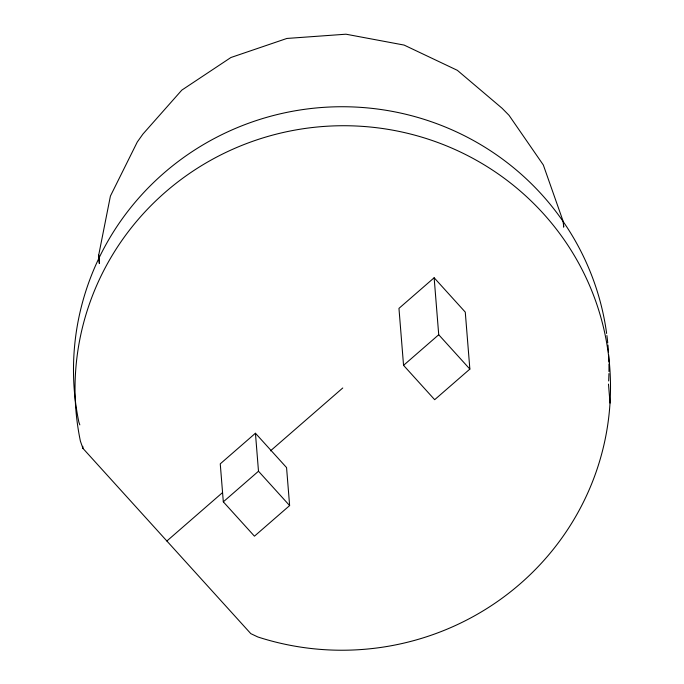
<?xml version="1.0" encoding="UTF-8"?>
<svg xmlns="http://www.w3.org/2000/svg" width="684" height="684" viewBox="0 0 684 684"><rect width="100%" height="100%" fill="white"/><g stroke="black" fill="none" stroke-linecap="round" stroke-linejoin="round"><path stroke-width="1.03" d="M99.308 263.485L98.71 255.072L110.406 196.086L137.279 142.016L142.956 134.03L181.807 90.126L230.901 57.516L286.904 38.449L345.976 34.2L404.116 45.076L457.348 70.324L502.047 108.226L509.024 115.305L543.318 164.972L563.283 221.693L563.71 226.985M255.44 433.237L220.257 463.846L223.317 501.825L254.439 536.179L289.623 505.579L286.562 467.591L255.44 433.237L258.492 471.225L289.623 505.579M434.143 277.764L398.96 308.373L403.551 365.341L434.673 399.695L469.857 369.095L465.274 312.118L434.143 277.764L438.726 334.741L469.857 369.095M166.87 541.01L222.291 492.796M270.479 450.867L342.761 387.982M223.317 501.825L258.492 471.225M403.551 365.341L438.726 334.741M82.944 448.379L250.806 633.64L257.825 636.966A267.786 262.22 -4.6 0 0 607.572 425.85A267.786 262.22 -4.6 0 0 335.733 125.839A267.786 262.22 -4.6 0 0 80.396 441.146L82.944 448.379L82.773 446.267M79.823 424.867L78.865 422.156A267.786 262.22 -4.6 0 1 296.805 110.517A267.786 262.22 -4.6 0 1 606.631 333.441M608.486 384.1L610.017 403.09M98.71 255.072L99.394 263.554M563.283 221.693L563.659 226.943M608.623 354.568A267.786 262.22 -4.6 0 1 608.914 361.99M608.948 364.102A267.786 262.22 -4.6 0 1 608.957 371.506M608.922 373.618A267.786 262.22 -4.6 0 1 608.657 380.962M606.913 335.545A267.786 262.22 -4.6 0 1 607.743 342.915M607.948 345.027A267.786 262.22 -4.6 0 1 608.504 352.448"/></g></svg>
